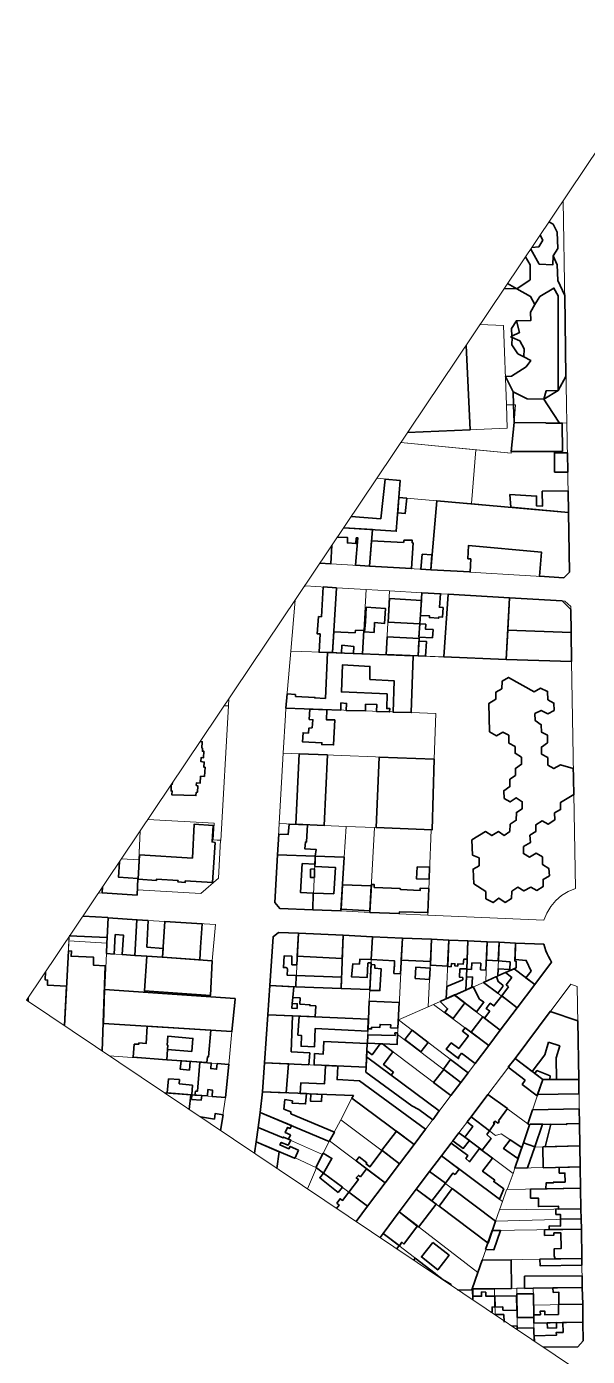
# Model space of a CAD drawing. Extents: x -6460 to -5341, y -3478 to -2628.
# Drawn here: x -6277 to -6045, y -3178 to -2628 of the extents above; entities that cross this region are included whole.
import ezdxf

# ---------------------------------------------------------------- set-up
doc = ezdxf.new("R2010")
doc.units = 0
doc.layers.add('Ar1-Site', color=6, linetype='CONTINUOUS', lineweight=18)
doc.layers.add('Ar2-Coupe-Gras', color=7, linetype='CONTINUOUS', lineweight=35)

msp = doc.modelspace()

# ---------------------------------------------------------------- linework, layer by layer
at = {"layer": 'Ar1-Site', "flags": 128}
for points in [[(-5611.74, -3477.55), (-6277.13, -3030.81), (-6006.77, -2628.14), (-5341.39, -3074.88)], [(-6091.23, -2803.21), (-6076.65, -2804.58), (-6075.47, -2791.84), (-6062.31, -2791.95), (-6062.27, -2792.12), (-6053.65, -2792.05), (-6052.94, -2829.07), (-6093.07, -2825.44)], [(-6109.92, -2852.78), (-6135.24, -2851.28), (-6133.97, -2836.18), (-6124.21, -2836.87), (-6123.09, -2822.89), (-6107.44, -2824.22)], [(-6052.5, -2853.73), (-6054.83, -2856.08), (-6109.92, -2852.78), (-6107.44, -2824.22), (-6093.07, -2825.44), (-6052.94, -2829.07)], [(-6148.95, -2860.27), (-6136.58, -2860.9), (-6138.19, -2887.5), (-6150.52, -2887.04)], [(-6136.58, -2860.9), (-6126.92, -2861.52), (-6128.32, -2887.81), (-6138.19, -2887.5)], [(-6126.92, -2861.52), (-6113.62, -2862.33), (-6115.16, -2888.37), (-6117.24, -2888.33), (-6128.32, -2887.81)], [(-6113.62, -2862.33), (-6102.72, -2862.89), (-6104.46, -2888.79), (-6115.16, -2888.37)], [(-6102.72, -2862.89), (-6077.3, -2864.46), (-6078, -2877.82), (-6078.7, -2889.84), (-6104.46, -2888.79)], [(-6077.3, -2864.46), (-6054.38, -2865.71), (-6051.96, -2867.93), (-6051.82, -2878.71), (-6078, -2877.82)], [(-6051.82, -2878.71), (-6051.62, -2890.73), (-6078.7, -2889.84), (-6078, -2877.82)], [(-6169.85, -2910.01), (-6167.84, -2886.4), (-6150.52, -2887.04), (-6138.19, -2887.5), (-6128.32, -2887.81), (-6117.24, -2888.33), (-6118.01, -2911.88)], [(-6051.62, -2890.73), (-6050.09, -2984.55), (-6053.07, -2985.86), (-6055.81, -2987.48), (-6058.18, -2989.65), (-6060.23, -2992.04), (-6061.93, -2994.8), (-6063.16, -2997.74), (-6111.19, -2995.58), (-6109.75, -2960.29), (-6109.37, -2960.39), (-6108.38, -2931.13), (-6108.55, -2931.17), (-6107.76, -2912.29), (-6118.01, -2911.88), (-6117.24, -2888.33), (-6078.7, -2889.84)], [(-6170.95, -2928.68), (-6170, -2912.92), (-6169.85, -2910.01), (-6118.01, -2911.88), (-6107.76, -2912.29), (-6108.55, -2931.17)], [(-6172.61, -2957.8), (-6170.95, -2928.68), (-6108.55, -2931.17), (-6108.38, -2931.13), (-6109.37, -2960.39), (-6109.75, -2960.29), (-6133.23, -2959.42), (-6144.94, -2958.93)], [(-6173.31, -2970.71), (-6172.61, -2957.8), (-6144.94, -2958.93), (-6145.78, -2971.6), (-6157.72, -2971.25)], [(-6135.15, -2994.53), (-6147.06, -2993.9), (-6145.78, -2971.6), (-6144.94, -2958.93), (-6133.23, -2959.42)], [(-6109.75, -2960.29), (-6111.19, -2995.58), (-6135.15, -2994.53), (-6133.23, -2959.42)], [(-6174.48, -2990.38), (-6173.31, -2970.71), (-6157.72, -2971.25), (-6158.77, -2993.41), (-6172.38, -2992.85)], [(-6147.06, -2993.9), (-6158.77, -2993.41), (-6157.72, -2971.25), (-6145.78, -2971.6)], [(-6232.36, -3012.29), (-6244.13, -3011.45), (-6243.87, -3007.26), (-6243.42, -2996.74), (-6231.48, -2997.54)], [(-6231.48, -2997.54), (-6219.91, -2998.23), (-6220.96, -3013.02), (-6232.36, -3012.29)], [(-6219.91, -2998.23), (-6198.96, -2999.51), (-6200.33, -3014.54), (-6220.96, -3013.02)], [(-6176.53, -3024.8), (-6175.12, -3004.55), (-6172.86, -3002.75), (-6164.69, -3003.12), (-6165.73, -3025.29)], [(-6164.69, -3003.12), (-6146.16, -3003.98), (-6146.96, -3026.01), (-6165.73, -3025.29)], [(-6146.16, -3003.98), (-6134.07, -3004.58), (-6135.08, -3026.46), (-6146.96, -3026.01)], [(-6134.07, -3004.58), (-6121.64, -3005.1), (-6123.28, -3038.9), (-6123.61, -3044.99), (-6123.79, -3049.08), (-6129.86, -3048.92), (-6136.12, -3048.62), (-6135.74, -3038.65), (-6135.08, -3026.46)], [(-6121.64, -3005.1), (-6109.66, -3005.63), (-6110.93, -3033.5), (-6123.28, -3038.9)], [(-6109.66, -3005.63), (-6102.49, -3005.93), (-6103.47, -3030.24), (-6108.78, -3032.54), (-6110.93, -3033.5)], [(-6102.49, -3005.93), (-6094.6, -3006.26), (-6095.36, -3026.66), (-6100.07, -3028.76), (-6103.47, -3030.24)], [(-6094.6, -3006.26), (-6086.6, -3006.67), (-6087.17, -3022.98), (-6088.07, -3023.43), (-6095.36, -3026.66)], [(-6086.6, -3006.67), (-6081.61, -3006.86), (-6082.21, -3020.75), (-6087.17, -3022.98)], [(-6081.61, -3006.86), (-6074.79, -3007.23), (-6075.12, -3014.67), (-6074.57, -3014.75), (-6074.58, -3017.45), (-6075.41, -3017.79), (-6082.21, -3020.75)], [(-6074.79, -3007.23), (-6063.15, -3007.82), (-6062.81, -3009.1), (-6062.3, -3010.35), (-6061.78, -3011.6), (-6061.2, -3012.75), (-6060.51, -3013.96), (-6059.92, -3015.1), (-6066.84, -3024.29), (-6075.41, -3017.79), (-6074.58, -3017.45), (-6074.57, -3014.75), (-6075.12, -3014.67)], [(-6244.77, -3026.52), (-6244.13, -3011.45), (-6232.36, -3012.29), (-6220.96, -3013.02), (-6200.33, -3014.54), (-6201.1, -3029.36)], [(-6066.84, -3024.29), (-6074.11, -3034), (-6088.07, -3023.43), (-6087.17, -3022.98), (-6082.21, -3020.75), (-6075.41, -3017.79)], [(-6177.3, -3036.92), (-6176.53, -3024.8), (-6165.73, -3025.29), (-6146.96, -3026.01), (-6135.08, -3026.46), (-6135.74, -3038.65)], [(-6074.11, -3034), (-6081.21, -3043.23), (-6100.07, -3028.76), (-6095.36, -3026.66), (-6088.07, -3023.43)], [(-6075.05, -3054.88), (-6052.02, -3024.17), (-6049.39, -3025.18), (-6048.69, -3063.56), (-6063.61, -3063.62)], [(-6190.82, -3030.4), (-6192.15, -3043.8), (-6245.37, -3040.4), (-6244.77, -3026.52), (-6201.1, -3029.36), (-6190.89, -3030.05)], [(-6081.21, -3043.23), (-6085.91, -3049.55), (-6108.78, -3032.54), (-6103.47, -3030.24), (-6100.07, -3028.76)], [(-6085.91, -3049.55), (-6094.39, -3060.85), (-6123.28, -3038.9), (-6110.93, -3033.5), (-6108.78, -3032.54)], [(-6178.72, -3056.73), (-6177.3, -3036.92), (-6135.74, -3038.65), (-6136.12, -3048.62), (-6136.45, -3054.27), (-6136.61, -3058.53), (-6153.47, -3057.88)], [(-6094.39, -3060.85), (-6097.49, -3064.79), (-6123.61, -3044.99), (-6123.28, -3038.9)], [(-6097.49, -3064.79), (-6101.63, -3070.28), (-6129.86, -3048.92), (-6123.79, -3049.08), (-6123.61, -3044.99)], [(-6101.63, -3070.28), (-6106.39, -3076.71), (-6136.45, -3054.27), (-6136.12, -3048.62), (-6129.86, -3048.92)], [(-6179.59, -3068.78), (-6178.72, -3056.73), (-6153.47, -3057.88), (-6153.88, -3065.43), (-6163.68, -3065.02), (-6163.9, -3069.38)], [(-6106.39, -3076.71), (-6116.83, -3090.46), (-6142.54, -3071.39), (-6141.94, -3070.29), (-6163.9, -3069.38), (-6163.68, -3065.02), (-6153.88, -3065.43), (-6153.47, -3057.88), (-6136.61, -3058.53), (-6136.45, -3054.27)], [(-6086.25, -3069.78), (-6075.05, -3054.88), (-6063.61, -3063.62), (-6069.73, -3081.92)], [(-6180.51, -3077.33), (-6179.98, -3073.17), (-6179.59, -3068.78), (-6163.9, -3069.38), (-6141.94, -3070.29), (-6142.54, -3071.39), (-6147.17, -3080.31), (-6151.77, -3088.96), (-6151.98, -3089.27)], [(-6048.69, -3063.56), (-6048.43, -3081.78), (-6053.63, -3081.9), (-6053.56, -3082.25), (-6068.8, -3082.09), (-6069.01, -3082.4), (-6069.73, -3081.92), (-6063.61, -3063.62)], [(-6116.83, -3090.46), (-6122.81, -3098.47), (-6147.17, -3080.31), (-6142.54, -3071.39)], [(-6093.24, -3079.07), (-6086.25, -3069.78), (-6069.73, -3081.92), (-6069.01, -3082.4), (-6071.6, -3089.84), (-6072.29, -3091.78), (-6080.8, -3086.07), (-6083.08, -3086.79)], [(-6181.3, -3083.42), (-6180.51, -3077.33), (-6151.98, -3089.27), (-6154.7, -3094.66), (-6170.88, -3087.4), (-6170.99, -3087.79)], [(-6098.25, -3085.63), (-6093.24, -3079.07), (-6083.08, -3086.79), (-6080.8, -3086.07), (-6072.29, -3091.78), (-6075.13, -3100.26), (-6075.86, -3102.47)], [(-6182.11, -3089.34), (-6181.3, -3083.42), (-6170.99, -3087.79), (-6170.88, -3087.4), (-6154.7, -3094.66), (-6157.52, -3099.99), (-6165.96, -3095.98), (-6166.17, -3096.29)], [(-6122.81, -3098.47), (-6128.83, -3106.31), (-6151.77, -3088.96), (-6147.17, -3080.31)], [(-6048.43, -3081.78), (-6048.22, -3091.1), (-6066.65, -3091.66), (-6071.6, -3089.84), (-6069.01, -3082.4), (-6068.8, -3082.09), (-6053.56, -3082.25), (-6053.63, -3081.9)], [(-6128.83, -3106.31), (-6136.1, -3116.02), (-6157.21, -3100.19), (-6157.52, -3099.99), (-6154.7, -3094.66), (-6151.98, -3089.27), (-6151.77, -3088.96)], [(-6105.45, -3095.24), (-6098.25, -3085.63), (-6075.86, -3102.47), (-6078.24, -3109.15), (-6078.59, -3109.21), (-6080.23, -3114.13)], [(-6048.22, -3091.1), (-6048.04, -3099.79), (-6075.13, -3100.26), (-6072.29, -3091.78), (-6071.6, -3089.84), (-6066.65, -3091.66)], [(-6110.39, -3101.7), (-6105.45, -3095.24), (-6080.23, -3114.13), (-6081.45, -3117.52), (-6083.06, -3122.15)], [(-6115.89, -3108.99), (-6110.39, -3101.7), (-6083.06, -3122.15), (-6084.46, -3126.03), (-6086.21, -3131.32)], [(-6048.04, -3099.79), (-6047.93, -3108.59), (-6078.24, -3109.15), (-6075.86, -3102.47), (-6075.13, -3100.26)], [(-6122.95, -3118.39), (-6115.89, -3108.99), (-6086.21, -3131.32), (-6088.69, -3138.38), (-6090.47, -3143.5)], [(-6047.93, -3108.59), (-6047.79, -3117.11), (-6081.45, -3117.52), (-6080.23, -3114.13), (-6078.59, -3109.21), (-6078.24, -3109.15)], [(-6047.79, -3117.11), (-6047.7, -3121.23), (-6083.06, -3122.15), (-6081.45, -3117.52)], [(-6047.7, -3121.23), (-6047.57, -3125.52), (-6084.46, -3126.03), (-6083.06, -3122.15)], [(-6047.57, -3125.52), (-6047.44, -3137.65), (-6088.69, -3138.38), (-6086.21, -3131.32), (-6084.46, -3126.03)], [(-6047.44, -3137.65), (-6047.24, -3149.67), (-6067.53, -3149.88), (-6074.36, -3149.96), (-6083.5, -3150.14), (-6092.75, -3150.24), (-6090.47, -3143.5), (-6088.69, -3138.38)], [(-6047.24, -3149.67), (-6047.05, -3156.56), (-6067.31, -3156.94), (-6067.53, -3149.88)], [(-6047.05, -3156.56), (-6047.04, -3163.94), (-6067.2, -3164.39), (-6067.31, -3156.94)]]:
    msp.add_lwpolyline(points, close=True, dxfattribs=at)
for points in [[(-6055.14, -2700.17), (-6053.76, -2784.6), (-6053.65, -2792.05), (-6062.27, -2792.12), (-6062.31, -2791.95), (-6075.47, -2791.84), (-6074.82, -2784.6), (-6078.6, -2784.62), (-6079.84, -2751.75), (-6089.47, -2751.3)], [(-6089.47, -2751.3), (-6079.84, -2751.75), (-6078.6, -2784.62), (-6078.32, -2794.29), (-6119.51, -2796.05)], [(-6119.51, -2796.05), (-6078.32, -2794.29), (-6078.6, -2784.62), (-6074.82, -2784.6), (-6075.47, -2791.84), (-6076.65, -2804.58), (-6122.24, -2800.12)], [(-6122.26, -2800.14), (-6091.23, -2803.21), (-6093.07, -2825.44), (-6107.44, -2824.22), (-6123.09, -2822.89), (-6122.58, -2815.86), (-6132.19, -2814.94)], [(-6132.19, -2814.94), (-6122.58, -2815.86), (-6123.09, -2822.89), (-6124.21, -2836.87), (-6133.97, -2836.18), (-6145.94, -2835.42)], [(-6145.94, -2835.42), (-6133.97, -2836.18), (-6135.24, -2851.28), (-6155.74, -2850.01)], [(-6162.36, -2859.86), (-6161.79, -2859.47), (-6148.95, -2860.27), (-6150.52, -2887.04), (-6167.84, -2886.4), (-6166.02, -2865.31)], [(-6195.36, -2909.02), (-6193.61, -2909.1), (-6196.81, -2964.71), (-6199.92, -2964.43), (-6199.55, -2957.61), (-6226.92, -2956.02)], [(-6193.45, -2906.17), (-6193.61, -2909.1), (-6195.36, -2909.02)], [(-6226.92, -2956.02), (-6199.55, -2957.61), (-6199.92, -2964.43), (-6196.91, -2964.64), (-6197.79, -2980.3), (-6204.98, -2986.75), (-6231.3, -2985.17), (-6230.19, -2960.89)], [(-6230.17, -2960.86), (-6230.67, -2972.81), (-6237.92, -2972.4)], [(-6237.92, -2972.4), (-6230.67, -2972.81), (-6231.3, -2985.17), (-6231.41, -2987.36), (-6247.3, -2986.38)], [(-6253.79, -2996.04), (-6243.42, -2996.74), (-6243.87, -3007.26), (-6259.63, -3006.31), (-6259.55, -3004.62)], [(-6259.56, -3004.64), (-6261.39, -3041.38)], [(-6261.39, -3041.38), (-6259.63, -3006.31), (-6243.87, -3007.26), (-6244.13, -3011.45), (-6244.77, -3026.52), (-6245.37, -3040.4), (-6245.86, -3051.81)], [(-6276.55, -3031.2), (-6276.47, -3029.83)], [(-6276.47, -3029.83), (-6276.55, -3031.2)], [(-6245.86, -3051.81), (-6245.37, -3040.4), (-6192.15, -3043.8), (-6193.44, -3057.37), (-6242.92, -3053.78)], [(-6242.92, -3053.78), (-6193.44, -3057.37), (-6194.8, -3071.05), (-6220.14, -3069.08)], [(-6220.14, -3069.08), (-6194.8, -3071.05), (-6196.86, -3084.7)], [(-6182.79, -3094.15), (-6182.11, -3089.34), (-6166.17, -3096.29), (-6165.96, -3095.98), (-6157.52, -3099.99), (-6157.21, -3100.19), (-6160.84, -3108.89)], [(-6160.84, -3108.89), (-6157.21, -3100.19), (-6136.1, -3116.02), (-6140.83, -3122.33)], [(-6104.31, -3146.84), (-6104.23, -3146.74), (-6129.56, -3127.33), (-6122.95, -3118.39), (-6090.47, -3143.5), (-6092.75, -3150.24), (-6092.96, -3150.56), (-6098.77, -3150.71)], [(-6130.84, -3129.03), (-6129.56, -3127.33), (-6104.23, -3146.74), (-6104.31, -3146.84)], [(-6098.77, -3150.71), (-6092.96, -3150.56), (-6092.75, -3150.24), (-6092.6, -3154.7)], [(-6092.6, -3154.7), (-6092.75, -3150.24), (-6083.5, -3150.14), (-6083.31, -3160.94)], [(-6083.31, -3160.94), (-6083.5, -3150.14), (-6074.36, -3149.96), (-6074.22, -3162.08), (-6074.16, -3165.58), (-6074.17, -3167.08)], [(-6074.17, -3167.08), (-6074.16, -3165.58), (-6074.22, -3162.08), (-6074.36, -3149.96), (-6067.53, -3149.88), (-6067.31, -3156.94), (-6067.2, -3164.39), (-6067.07, -3171.85)], [(-6067.07, -3171.85), (-6067.2, -3164.39), (-6047.04, -3163.94), (-6046.86, -3171.73), (-6049.08, -3174.15), (-6063.3, -3174.37)]]:
    msp.add_lwpolyline(points, dxfattribs=at)
at = {"layer": 'Ar2-Coupe-Gras', "flags": 128}
for points in [[(-6061.01, -2708.92), (-6059.27, -2709.91), (-6057.55, -2713.17), (-6057.4, -2719.89), (-6059.31, -2722.97), (-6059.39, -2726.67), (-6065.04, -2726.34), (-6068.55, -2720.15)], [(-6068.09, -2719.46), (-6065.19, -2719.17), (-6063.55, -2716.51), (-6064.7, -2714.41)], [(-6068.55, -2720.15), (-6065.04, -2726.34), (-6059.39, -2726.67), (-6059.31, -2722.97), (-6057.59, -2726.68), (-6057.3, -2733.19), (-6054.48, -2739.29), (-6054, -2772.86), (-6057.17, -2778.7), (-6057.15, -2739.46), (-6058.94, -2736.3), (-6064.74, -2739.78), (-6066.79, -2743.06), (-6068.61, -2739.73), (-6074.35, -2736.63), (-6068.8, -2732.84), (-6068.75, -2726.71), (-6070.69, -2723.34)], [(-6070.69, -2723.34), (-6068.75, -2726.71), (-6068.8, -2732.84), (-6074.35, -2736.63), (-6078.12, -2734.39)], [(-6078.12, -2734.39), (-6074.35, -2736.63), (-6079.53, -2736.5)], [(-6119.52, -2796.06), (-6093.66, -2794.96), (-6095.31, -2760.01)], [(-6145.95, -2835.42), (-6124.21, -2836.87), (-6122.58, -2815.86), (-6128.81, -2815.28), (-6130.63, -2831.66), (-6142.86, -2830.82)], [(-6145.93, -2835.4), (-6133.97, -2836.18), (-6135.24, -2851.28), (-6140.98, -2850.88), (-6140.05, -2839.63), (-6140.77, -2839.59), (-6140.85, -2841.95), (-6144.42, -2841.66), (-6144.31, -2839.47), (-6148.53, -2839.27)], [(-6150.79, -2842.64), (-6151.27, -2850.29), (-6155.76, -2850.04)], [(-6205.28, -2923.79), (-6204.46, -2923.92), (-6204.58, -2926.56), (-6204.4, -2926.52), (-6204.41, -2927.87), (-6203.78, -2927.84), (-6203.97, -2930.58), (-6204.97, -2930.5), (-6205.01, -2932.13), (-6203.63, -2932.31), (-6203.74, -2934.49), (-6203.29, -2934.49), (-6203.54, -2938.23), (-6205.17, -2938.19), (-6205.25, -2941), (-6206.81, -2940.85), (-6206.95, -2941.96), (-6206.29, -2942.1), (-6206.47, -2944.84), (-6206.99, -2944.94), (-6207.1, -2946.22), (-6216.97, -2945.91), (-6216.93, -2944.28), (-6217.38, -2944.28), (-6217.31, -2941.71)], [(-6217.15, -2941.48), (-6216.85, -2941.48), (-6216.81, -2940.97)], [(-6245.7, -2983.99), (-6245.81, -2986.41), (-6231.41, -2987.36), (-6231.04, -2980.53), (-6239.07, -2979.95), (-6238.73, -2973.62)], [(-6253.77, -2996.02), (-6243.53, -2996.67), (-6243.42, -2996.74), (-6243.8, -3004.91), (-6259.52, -3004.13)], [(-6261.39, -3041.38), (-6259.82, -3010.4), (-6258.53, -3010.51), (-6258.75, -3012.62), (-6249.4, -3013.03), (-6249.48, -3016.29), (-6244.56, -3016.58), (-6245.82, -3051.83)], [(-6269.24, -3019.05), (-6269.41, -3022.45), (-6268.41, -3022.53), (-6268.45, -3024.61), (-6260.63, -3025.05), (-6261.44, -3041.35)], [(-6276.55, -3031.2), (-6276.47, -3029.83)], [(-6276.43, -3029.77), (-6276.54, -3031.21)], [(-6245.86, -3053.01), (-6245.91, -3053.01)], [(-6220.07, -3069.12), (-6209.24, -3069.93), (-6209.84, -3075.99)], [(-6205.21, -3079.1), (-6199.43, -3079.97), (-6199.08, -3077.65), (-6195.83, -3078.18), (-6196.84, -3084.72)], [(-6182.79, -3094.15), (-6182.11, -3089.34), (-6172.57, -3093.49), (-6173.53, -3100.37)], [(-6140.83, -3122.33), (-6136.1, -3116.02), (-6143.81, -3110.25), (-6146.38, -3113.63), (-6147.42, -3112.94), (-6148.77, -3114.73), (-6147.81, -3115.53), (-6148.88, -3116.92)], [(-6130.84, -3129.03), (-6129.56, -3127.33), (-6122.99, -3132.34), (-6123.97, -3133.64)], [(-6108.27, -3144.19), (-6108.03, -3143.89), (-6116.4, -3137.53), (-6116.95, -3138.35)], [(-6104.31, -3146.84), (-6104.23, -3146.74), (-6101.47, -3148.45), (-6101.62, -3148.65)], [(-6098.77, -3150.71), (-6092.96, -3150.56), (-6092.75, -3150.24), (-6092.47, -3150.28), (-6092.51, -3154.77)], [(-6092.5, -3154.77), (-6092.51, -3153.26), (-6088.91, -3153.27), (-6088.91, -3151.47), (-6087.18, -3151.58), (-6087.11, -3153.28), (-6083.44, -3153.18), (-6083.28, -3157.65), (-6084.53, -3157.72), (-6084.57, -3159.8), (-6084.99, -3159.81)], [(-6083.29, -3160.96), (-6083.29, -3160.8), (-6079.69, -3160.82), (-6079.6, -3164.04)], [(-6076.44, -3165.56), (-6074.16, -3165.58), (-6074.17, -3167.08)], [(-6067.09, -3171.83), (-6067.24, -3166.47), (-6067.17, -3166.36), (-6074.17, -3166.48), (-6074.17, -3167.08)], [(-6063.3, -3174.37), (-6049.08, -3174.15), (-6046.86, -3171.73), (-6047.04, -3163.94), (-6055.28, -3164.12), (-6055.19, -3168.24), (-6058.07, -3168.26), (-6057.93, -3169.41), (-6067.08, -3169.59), (-6067.05, -3171.86)]]:
    msp.add_lwpolyline(points, dxfattribs=at)
for points in [[(-6076.45, -2772.68), (-6070.44, -2768.89), (-6068.53, -2766.26), (-6071.36, -2764.66), (-6071.28, -2761.41), (-6073.11, -2758.07), (-6076.26, -2756.71), (-6076.84, -2756.47), (-6076.36, -2756.19), (-6073.24, -2754.68), (-6074.47, -2749.79), (-6068.54, -2749.71), (-6068.67, -2746.31), (-6066.79, -2743.06), (-6064.74, -2739.78), (-6058.94, -2736.3), (-6057.15, -2739.46), (-6057.17, -2778.7), (-6062.2, -2778.79), (-6063.14, -2782.21), (-6070, -2782.12), (-6075.88, -2779.23), (-6079.01, -2772.91)], [(-6076.36, -2756.19), (-6076.45, -2752.97), (-6074.47, -2749.79), (-6073.24, -2754.68)], [(-6073.85, -2763.44), (-6076.3, -2759.69), (-6076.26, -2756.71), (-6073.11, -2758.07), (-6071.28, -2761.41), (-6071.36, -2764.66)], [(-6070, -2782.12), (-6063.14, -2782.21), (-6061.59, -2784.61), (-6056.7, -2792.1), (-6062.27, -2792.12), (-6062.31, -2791.95), (-6075.47, -2791.84), (-6075.72, -2784.6), (-6075.88, -2779.23)], [(-6057.17, -2778.7), (-6063.14, -2782.21), (-6062.2, -2778.79)], [(-6055.46, -2803.92), (-6076.62, -2803.85), (-6075.47, -2791.84), (-6062.31, -2791.95), (-6062.27, -2792.12), (-6056.7, -2792.1), (-6055.52, -2792.14)], [(-6058.74, -2812.39), (-6053.23, -2812.48), (-6053.38, -2804.41), (-6058.78, -2804.39)], [(-6077.16, -2821.68), (-6076.76, -2826.92), (-6052.94, -2829.07), (-6053.08, -2820.1), (-6063.75, -2820.31), (-6063.7, -2826.51), (-6066.16, -2826.36), (-6066.15, -2822.31)], [(-6123.56, -2829.19), (-6120.44, -2829.47), (-6119.87, -2823.24), (-6123.09, -2822.89)], [(-6093.35, -2848.27), (-6093.54, -2853.7), (-6109.92, -2852.78), (-6107.44, -2824.22), (-6052.94, -2829.07), (-6052.5, -2853.73), (-6054.83, -2856.08), (-6064.94, -2855.46), (-6064.11, -2845.49), (-6094.34, -2842.79), (-6094.53, -2848.23)], [(-6121.14, -2841.49), (-6134.4, -2840.86), (-6135.24, -2851.28), (-6117.85, -2852.27), (-6117.23, -2841.71), (-6117.61, -2841.61), (-6117.54, -2840.6), (-6120.97, -2840.56)], [(-6109.42, -2846.65), (-6113.43, -2846.36), (-6114.01, -2852.6), (-6109.92, -2852.78)], [(-6156.33, -2872.17), (-6155.15, -2872.2), (-6154.42, -2859.91), (-6148.95, -2860.27), (-6150.52, -2887.04), (-6156.13, -2886.89), (-6155.73, -2879.34), (-6156.9, -2879.3)], [(-6127.04, -2864.61), (-6113.81, -2865.52), (-6114.43, -2875.18), (-6127.52, -2874.51)], [(-6106.63, -2872.29), (-6106.7, -2872.85), (-6110.44, -2872.59), (-6110.4, -2871.86), (-6114.21, -2871.71), (-6113.62, -2862.33), (-6105.9, -2862.7), (-6106.34, -2868.28), (-6104.78, -2868.42), (-6105, -2872.33)], [(-6102.72, -2862.89), (-6077.3, -2864.46), (-6078.7, -2889.84), (-6104.46, -2888.79)], [(-6055.55, -2865.67), (-6051.96, -2869.29), (-6051.82, -2878.71), (-6078, -2877.82), (-6077.3, -2864.46)], [(-6136.97, -2874.48), (-6136.57, -2868.28), (-6128.64, -2868.79), (-6129.04, -2874.99), (-6133.16, -2874.63), (-6133.35, -2878.72), (-6137.26, -2878.5)], [(-6108.93, -2877.52), (-6109.25, -2880.91), (-6114.79, -2880.65), (-6114.43, -2875.18), (-6111.97, -2875.32), (-6112.12, -2877.33)], [(-6141.11, -2877.72), (-6137.64, -2877.94), (-6138.19, -2887.5), (-6141.9, -2887.42), (-6141.75, -2884.51), (-6146.7, -2884.04), (-6146.89, -2887.23), (-6150.52, -2887.04), (-6150.04, -2878.49), (-6141.25, -2878.83)], [(-6127.95, -2880.54), (-6114.69, -2881.17), (-6115.16, -2888.37), (-6128.32, -2887.81)], [(-6078, -2877.82), (-6051.82, -2878.71), (-6051.62, -2890.73), (-6078.7, -2889.84)], [(-6153.46, -2905.98), (-6152.6, -2887), (-6117.24, -2888.33), (-6118.01, -2911.88), (-6125.53, -2911.65), (-6125.1, -2898.69), (-6135.11, -2898.14), (-6135.09, -2892.74), (-6146.38, -2892.08), (-6146.87, -2903.33), (-6128, -2904.12), (-6128.15, -2910.18), (-6126.91, -2910.12), (-6126.98, -2911.57), (-6132.31, -2911.45), (-6132.17, -2908.54), (-6136.88, -2908.39), (-6136.96, -2911.19), (-6144.92, -2910.96), (-6144.77, -2908.05), (-6147.06, -2907.87), (-6147.1, -2910.85), (-6169.85, -2910.01), (-6169.38, -2904.16), (-6165.92, -2904.38), (-6165.86, -2905.18), (-6157.86, -2905.58), (-6158, -2905.79)], [(-6112.08, -2888.48), (-6115.16, -2888.37), (-6114.83, -2882.28), (-6111.65, -2882.46)], [(-6092.58, -2970.77), (-6092.9, -2964.53), (-6087.28, -2961.09), (-6084.62, -2962.73), (-6081.88, -2961.11), (-6079.6, -2962.64), (-6077.13, -2960.98), (-6077.09, -2958.01), (-6074.52, -2956.42), (-6074.44, -2953.17), (-6072.11, -2951.72), (-6072.07, -2948.74), (-6074.56, -2947.07), (-6077.09, -2948.83), (-6079.55, -2947.33), (-6079.71, -2944.21), (-6077.17, -2942.45), (-6077.23, -2939.41), (-6074.84, -2937.86), (-6074.86, -2934.98), (-6072.33, -2933.22), (-6072.36, -2930.35), (-6075.02, -2928.71), (-6074.94, -2925.91), (-6077.57, -2924.44), (-6077.66, -2921.22), (-6080.15, -2920), (-6082.75, -2921.41), (-6085.59, -2919.81), (-6085.82, -2908.07), (-6083.01, -2906.35), (-6082.97, -2903.37), (-6080.54, -2901.99), (-6080.36, -2898.8), (-6077.68, -2897.29), (-6067.07, -2903.21), (-6064.57, -2901.73), (-6061.6, -2903.13), (-6061.47, -2906.52), (-6058.95, -2907.91), (-6058.89, -2910.96), (-6061.49, -2912.37), (-6064.29, -2910.94), (-6066.82, -2912.25), (-6066.7, -2915.2), (-6064.21, -2916.87), (-6064.04, -2919.99), (-6061.55, -2921.21), (-6061.56, -2924.36), (-6064.1, -2926.12), (-6064.07, -2928.99), (-6061.45, -2930.45), (-6061.46, -2933.6), (-6058.93, -2935), (-6056.26, -2933.48), (-6050.93, -2934.96), (-6050.87, -2938), (-6050.88, -2939.35), (-6050.69, -2945.8), (-6056.17, -2949.03), (-6056.22, -2952.01), (-6058.65, -2953.39), (-6058.62, -2956.27), (-6061.33, -2958.06), (-6063.85, -2956.66), (-6066.42, -2958.25), (-6066.5, -2961.05), (-6068.89, -2962.6), (-6068.66, -2965.62), (-6071.58, -2967.27), (-6071.55, -2970.15), (-6069.1, -2971.64), (-6066.35, -2970.02), (-6063.62, -2971.56), (-6063.63, -2974.71), (-6061.08, -2976.28), (-6060.74, -2979.36), (-6063.41, -2980.87), (-6063.46, -2983.85), (-6066.02, -2985.44), (-6068.44, -2984.11), (-6071.39, -2985.59), (-6073.85, -2984.1), (-6076.31, -2985.75), (-6076.53, -2988.76), (-6079.1, -2990.35), (-6081.69, -2988.61), (-6084.12, -2990.44), (-6087.13, -2988.87), (-6087.08, -2985.89), (-6092.13, -2982.65), (-6092.42, -2976.59), (-6089.82, -2975.18), (-6089.91, -2971.96)], [(-6158.97, -2918.22), (-6158.65, -2914.83), (-6160.21, -2914.68), (-6159.95, -2910.49), (-6152.89, -2910.72), (-6153.07, -2914.81), (-6149.64, -2914.86), (-6150.13, -2925.21), (-6155.01, -2925.09), (-6154.97, -2924.36), (-6162.97, -2923.96), (-6162.72, -2920.22), (-6160.54, -2920.33), (-6160.39, -2918.32)], [(-6152.63, -2929.39), (-6154.01, -2958.55), (-6165.72, -2958.06), (-6164.34, -2928.9)], [(-6132.51, -2959.45), (-6131.23, -2930.23), (-6108.55, -2931.17), (-6109.37, -2960.39)], [(-6199.16, -2965.54), (-6200.37, -2965.33), (-6199.9, -2958.57), (-6207.83, -2958.06), (-6208.5, -2972.05), (-6230.45, -2970.7), (-6231.01, -2980.71), (-6223.42, -2981.29), (-6223.35, -2980.73), (-6214.42, -2981.32), (-6214.49, -2981.87), (-6211.48, -2982.09), (-6211.51, -2981.46), (-6200.22, -2982.12)], [(-6161.76, -2965.38), (-6161.31, -2965.38), (-6160.9, -2958.29), (-6168.52, -2957.98), (-6168.85, -2962.28), (-6172.83, -2962.16), (-6173.31, -2970.71), (-6157.72, -2971.25), (-6157.37, -2968.48), (-6162.01, -2968.22)], [(-6163.07, -2974.28), (-6157.8, -2974.5), (-6157.72, -2971.25), (-6173.31, -2970.71), (-6174.48, -2990.38), (-6172.38, -2992.85), (-6158.77, -2993.41), (-6158.5, -2986.52), (-6163.77, -2986.3)], [(-6149.98, -2986.83), (-6158.5, -2986.52), (-6158.77, -2993.41), (-6147.06, -2993.9), (-6145.78, -2971.6), (-6157.72, -2971.25), (-6157.88, -2975.51), (-6149.32, -2975.99)], [(-6159.65, -2976.58), (-6157.95, -2976.51), (-6158.06, -2980.05), (-6159.69, -2980.01)], [(-6115.55, -2975.65), (-6110.39, -2975.8), (-6110.58, -2980.79), (-6115.85, -2980.56)], [(-6146.4, -2983.06), (-6134.52, -2983.52), (-6135.11, -2993.8), (-6147.02, -2993.17)], [(-6122.51, -2984.66), (-6122.44, -2985.01), (-6114.27, -2985.38), (-6114.27, -2984.48), (-6110.73, -2984.6), (-6111.11, -2994.57), (-6122.78, -2994.26), (-6122.99, -2995.02), (-6135.15, -2994.53), (-6134.45, -2982.96), (-6133.38, -2982.93), (-6133.31, -2984.18)], [(-6243.42, -2996.74), (-6231.48, -2997.54), (-6232.36, -3012.29), (-6237.55, -3011.96), (-6237.07, -3003.86), (-6240.43, -3003.71), (-6240.84, -3011.71), (-6244.13, -3011.45), (-6243.87, -3007.26), (-6243.8, -3004.91)], [(-6226.84, -2997.8), (-6227.36, -3008.88), (-6220.68, -3009.45), (-6220.96, -3013.02), (-6231.91, -3012.29), (-6232.36, -3012.29), (-6231.48, -2997.54)], [(-6205.12, -3008.92), (-6205.45, -3014.11), (-6220.96, -3013.02), (-6219.91, -2998.23), (-6204.5, -2999.25)], [(-6167.43, -3016.17), (-6165.35, -3016.21), (-6164.69, -3003.12), (-6172.86, -3002.75), (-6175.12, -3004.55), (-6176.53, -3024.8), (-6165.73, -3025.29), (-6165.57, -3020.58), (-6169.38, -3020.43), (-6169.24, -3017.97), (-6169.37, -3017.73), (-6169.51, -3017.48), (-6169.82, -3017.27), (-6170.1, -3017.24), (-6170.45, -3017.31), (-6170.9, -3017.3), (-6170.5, -3012.46), (-6167.42, -3012.57)], [(-6165.17, -3012.58), (-6146.54, -3013.51), (-6146.16, -3003.98), (-6164.69, -3003.12)], [(-6134.56, -3015.38), (-6135.56, -3015.31), (-6135.74, -3015.34), (-6135.81, -3015.45), (-6135.88, -3015.55), (-6135.95, -3015.65), (-6136.24, -3021.47), (-6142.68, -3021.21), (-6142.22, -3015.81), (-6139.41, -3015.88), (-6139.27, -3013.88), (-6134.56, -3014.03), (-6134.07, -3004.58), (-6146.16, -3003.98), (-6146.96, -3026.01), (-6135.08, -3026.46)], [(-6125.15, -3019.74), (-6122.42, -3019.92), (-6121.64, -3005.1), (-6134.07, -3004.58), (-6134.56, -3014.03), (-6124.93, -3014.48), (-6124.94, -3016.73), (-6125.04, -3017.11)], [(-6122.09, -3014.28), (-6110, -3014.87), (-6109.66, -3005.63), (-6121.64, -3005.1)], [(-6110.08, -3016.33), (-6102.87, -3016.8), (-6102.49, -3005.93), (-6109.66, -3005.63)], [(-6102.94, -3016.9), (-6101.49, -3016.98), (-6101.38, -3015.7), (-6099.93, -3015.77), (-6099.93, -3016.67), (-6098.75, -3016.71), (-6098.75, -3015.81), (-6096.57, -3015.92), (-6096.25, -3013.88), (-6094.9, -3013.88), (-6094.6, -3006.26), (-6102.49, -3005.93)], [(-6089.37, -3018.19), (-6087.09, -3018.38), (-6086.6, -3006.67), (-6094.6, -3006.26), (-6094.98, -3018.04), (-6093.08, -3018.11), (-6092.89, -3015.38), (-6089.26, -3015.56)], [(-6086.9, -3014.29), (-6081.91, -3014.48), (-6081.61, -3006.86), (-6086.6, -3006.67)], [(-6077.07, -3014.88), (-6081.98, -3014.58), (-6081.61, -3006.86), (-6074.79, -3007.23), (-6075.12, -3014.67), (-6074.57, -3014.75), (-6074.58, -3017.45), (-6082.21, -3020.75), (-6082.06, -3017.84), (-6077.25, -3018.06)], [(-6068.38, -3018.75), (-6070.54, -3021.51), (-6066.84, -3024.29), (-6059.92, -3015.1), (-6060.51, -3013.96), (-6061.2, -3012.75), (-6061.78, -3011.6), (-6062.3, -3010.35), (-6062.74, -3009), (-6063.19, -3007.65), (-6074.79, -3007.23), (-6074.98, -3014.02), (-6070.41, -3014.38)], [(-6220.96, -3013.02), (-6200.33, -3014.54), (-6201.03, -3028.81), (-6228.39, -3026.99), (-6227.34, -3012.65)], [(-6133.04, -3016.25), (-6134.6, -3016.11), (-6135.12, -3026.74), (-6130.96, -3026.82), (-6130.48, -3017.82), (-6133.04, -3017.6)], [(-6116.36, -3021.88), (-6110.44, -3022.25), (-6110.11, -3017.5), (-6116.04, -3017.14)], [(-6097.82, -3017.79), (-6095.02, -3017.86), (-6095.36, -3026.66), (-6103.47, -3030.24), (-6103.21, -3025.15), (-6096.66, -3022.33), (-6096.65, -3021.43), (-6098.04, -3021.25)], [(-6077.72, -3025.26), (-6080.57, -3029.06), (-6074.11, -3034), (-6066.84, -3024.29), (-6075.41, -3017.79), (-6079.05, -3019.41), (-6076.39, -3021.49), (-6078.69, -3024.46)], [(-6160.16, -3037.6), (-6177.3, -3036.92), (-6176.53, -3024.8), (-6166.63, -3025.28), (-6167.02, -3029.68), (-6167.24, -3032.24), (-6167.42, -3034.08), (-6165.24, -3034.19), (-6165.16, -3032.29), (-6167.24, -3032.24), (-6167.02, -3029.68), (-6164.01, -3029.9), (-6164.05, -3032.43), (-6159.86, -3032.68), (-6159.97, -3033.06), (-6157.51, -3033.21), (-6157.7, -3037.75)], [(-6146.81, -3021.3), (-6165.57, -3020.58), (-6165.73, -3025.29), (-6146.96, -3026.01)], [(-6095.16, -3021.22), (-6092.64, -3021.27), (-6092.89, -3025.46), (-6095.36, -3026.66)], [(-6080.08, -3025.19), (-6082.16, -3027.85), (-6088.07, -3023.43), (-6082.7, -3021.02), (-6082.01, -3023.14), (-6080.11, -3024.56)], [(-6190.89, -3030.05), (-6190.82, -3030.4), (-6192.15, -3043.8), (-6245.37, -3040.4), (-6244.87, -3026.45)], [(-6106.04, -3031.37), (-6102.93, -3034.36), (-6104.08, -3035.84), (-6100.69, -3038.42), (-6095.75, -3031.96), (-6100.11, -3028.58)], [(-6089.76, -3030.42), (-6092.3, -3025.25), (-6100.07, -3028.76), (-6090.99, -3035.61), (-6087.89, -3031.67)], [(-6085.44, -3035.42), (-6087.67, -3038.29), (-6081.21, -3043.23), (-6074.11, -3034), (-6080.57, -3029.06), (-6083.81, -3033.21), (-6085.29, -3032.06), (-6087.03, -3034.2)], [(-6126.58, -3042.25), (-6123.5, -3042.36), (-6122.98, -3031.73), (-6135.41, -3031.21), (-6135.86, -3042.63), (-6134.41, -3042.71), (-6134.37, -3041.98), (-6131.01, -3042.13), (-6130.9, -3040.85), (-6126.47, -3040.97)], [(-6061.24, -3048.21), (-6056.54, -3049.72), (-6058.08, -3054.7), (-6057.93, -3063.67), (-6048.69, -3063.56), (-6049.13, -3039.35), (-6060.51, -3035.47), (-6075.05, -3054.88), (-6067.97, -3060.24), (-6062.75, -3053.37)], [(-6160, -3052.6), (-6160.29, -3057.52), (-6178.72, -3056.73), (-6177.3, -3036.92), (-6167.15, -3037.27), (-6167.65, -3052.12)], [(-6164.86, -3045.27), (-6164.42, -3037.45), (-6135.74, -3038.65), (-6135.93, -3043.64), (-6157.75, -3042.53), (-6158.05, -3050.15), (-6163.59, -3049.88), (-6163.4, -3045.35)], [(-6093.2, -3044.05), (-6088.43, -3037.63), (-6081.21, -3043.23), (-6085.91, -3049.55)], [(-6232.62, -3048.97), (-6232.98, -3054.44), (-6219.09, -3055.49), (-6218.77, -3051.19), (-6218.66, -3049.46), (-6218.94, -3049.43), (-6218.68, -3045.69), (-6208.33, -3046.62), (-6208.8, -3052.02), (-6218.77, -3051.19), (-6219.09, -3055.49), (-6202.58, -3056.65), (-6202.33, -3054.26), (-6201.88, -3054.26), (-6200.91, -3043.18), (-6227.22, -3041.61), (-6227.63, -3048.71), (-6230.64, -3048.49), (-6230.71, -3049.04)], [(-6124.82, -3044.33), (-6123.64, -3044.37), (-6123.79, -3049.08), (-6136.12, -3048.62), (-6136.01, -3045.09), (-6124.68, -3045.47)], [(-6114, -3052.19), (-6110.98, -3048.36), (-6117.65, -3043.28), (-6120.67, -3047.12)], [(-6097.17, -3052.66), (-6091.54, -3057.05), (-6085.91, -3049.55), (-6095.61, -3042.28), (-6096.8, -3043.59), (-6094.34, -3045.54), (-6098.34, -3050.83), (-6101.42, -3048.46), (-6103.51, -3051.12), (-6098.43, -3054.98), (-6098.22, -3054.67), (-6098.46, -3054.36)], [(-6157.96, -3052.92), (-6158.21, -3057.56), (-6136.61, -3058.53), (-6136.19, -3048.73), (-6154.17, -3047.94), (-6154.49, -3053.14)], [(-6125.39, -3060.64), (-6126.23, -3061.89), (-6136.45, -3054.27), (-6136.31, -3051.81), (-6134.2, -3053.38), (-6130.86, -3048.85), (-6129.86, -3048.92), (-6125.54, -3052.12), (-6129.43, -3057.48)], [(-6209.79, -3059.78), (-6209.43, -3056.11), (-6213.17, -3055.85), (-6213.57, -3059.35)], [(-6207.29, -3068.38), (-6207.51, -3070.04), (-6202.31, -3070.37), (-6202.1, -3067.8), (-6200.16, -3068.05), (-6200.37, -3070.61), (-6194.8, -3071.05), (-6193.44, -3057.37), (-6198.28, -3056.98), (-6198.53, -3059.36), (-6200.92, -3059.11), (-6200.74, -3056.83), (-6205.42, -3056.4), (-6206.46, -3068.48)], [(-6169.72, -3069.09), (-6168.74, -3057.11), (-6178.72, -3056.73), (-6179.59, -3068.78)], [(-6139.46, -3064.13), (-6112.03, -3084.2), (-6116.83, -3090.46), (-6142.54, -3071.39), (-6141.94, -3070.29), (-6163.9, -3069.38), (-6163.68, -3065.02), (-6153.88, -3065.43), (-6153.47, -3057.88), (-6148.31, -3058.04), (-6148.64, -3063.68)], [(-6136.75, -3060.54), (-6136.61, -3058.53), (-6136.45, -3054.27), (-6106.5, -3076.64), (-6109.11, -3080.3), (-6114.81, -3076.02), (-6117.71, -3074.52)], [(-6104.68, -3059.36), (-6101.79, -3055.28), (-6094.39, -3060.85), (-6097.49, -3064.79)], [(-6070.85, -3063.87), (-6077.83, -3058.58), (-6075.05, -3054.88), (-6063.61, -3063.62), (-6065.89, -3070.36), (-6072.04, -3065.63)], [(-6208.5, -3065.91), (-6208.79, -3069.93), (-6218.93, -3069.13), (-6218.36, -3063.35), (-6213.89, -3063.64), (-6214, -3065.37)], [(-6108.71, -3064.92), (-6104.57, -3059.43), (-6097.49, -3064.79), (-6101.63, -3070.28)], [(-6060.49, -3062.1), (-6060.63, -3063.66), (-6063.61, -3063.62), (-6066.79, -3061.18), (-6065.96, -3059.94)], [(-6167.74, -3077.79), (-6149.79, -3085.33), (-6151.98, -3089.27), (-6180.51, -3077.33), (-6179.59, -3068.78), (-6161.37, -3069.43), (-6161.7, -3073.72), (-6167.24, -3073.46), (-6167.16, -3072.45), (-6170.24, -3071.89), (-6170.64, -3075.84), (-6167.8, -3076.99)], [(-6063.61, -3063.62), (-6048.69, -3063.56), (-6048.6, -3069.48), (-6065.71, -3069.88)], [(-6208.86, -3071.83), (-6208.79, -3069.93), (-6204.67, -3070.29), (-6204.85, -3072.12)], [(-6155.15, -3072.7), (-6155, -3069.79), (-6159.54, -3069.61), (-6159.68, -3072.51)], [(-6081.85, -3080.7), (-6078.16, -3075.66), (-6086.25, -3069.78), (-6093.24, -3079.07), (-6085.54, -3084.84), (-6083.52, -3081.84), (-6083.9, -3081.73), (-6083.34, -3080.9), (-6082.03, -3081.63), (-6081.61, -3081.01)], [(-6168.01, -3086.48), (-6168.81, -3088.35), (-6170.88, -3087.4), (-6170.99, -3087.79), (-6181.3, -3083.42), (-6180.51, -3077.33), (-6167.58, -3082.71), (-6168.07, -3083.88), (-6169.14, -3083.46), (-6170.08, -3085.54)], [(-6086.75, -3086.43), (-6085.54, -3084.84), (-6093.24, -3079.07), (-6094.81, -3081.18), (-6092.56, -3082.99), (-6095.83, -3087.41), (-6088.65, -3092.83), (-6084.92, -3087.96)], [(-6053.56, -3082.25), (-6068.8, -3082.09), (-6069.01, -3082.4), (-6069.73, -3081.92), (-6067.81, -3076.14), (-6048.55, -3075.68), (-6048.43, -3081.78), (-6053.63, -3081.9)], [(-6164.6, -3092.83), (-6165.96, -3095.98), (-6166.27, -3096.22), (-6182.11, -3089.34), (-6181.3, -3083.42), (-6170.99, -3087.79), (-6170.88, -3087.4), (-6167.84, -3088.7), (-6168.96, -3090.81), (-6171.79, -3089.65), (-6172.31, -3090.66), (-6168.58, -3092.26), (-6168.06, -3091.26)], [(-6130.21, -3092.91), (-6124.12, -3084.96), (-6116.83, -3090.46), (-6122.81, -3098.47)], [(-6066.86, -3091.52), (-6063.67, -3082.08), (-6068.8, -3082.09), (-6069.01, -3082.4), (-6071.6, -3089.84)], [(-6062.63, -3091.5), (-6060.24, -3082.12), (-6053.84, -3082.21), (-6053.63, -3081.9), (-6048.43, -3081.78), (-6048.22, -3091.1)], [(-6083.42, -3105.22), (-6083.84, -3105.84), (-6079.73, -3108.9), (-6081.51, -3113.12), (-6105.45, -3095.24), (-6101.45, -3089.95), (-6094.51, -3095.07), (-6095.34, -3096.31), (-6093.82, -3097.63), (-6089.68, -3092.14), (-6084.4, -3096.14), (-6088.47, -3101.53)], [(-6100.75, -3088.92), (-6096.44, -3092.12), (-6093.93, -3088.83), (-6098.25, -3085.63)], [(-6073.83, -3096.31), (-6079.78, -3092.17), (-6077.06, -3088.58), (-6072.29, -3091.78)], [(-6069.83, -3100.2), (-6066.86, -3091.52), (-6071.6, -3089.84), (-6075.13, -3100.26)], [(-6154.45, -3094.07), (-6150.79, -3096.23), (-6154.27, -3102.32), (-6157.21, -3100.19), (-6157.52, -3099.99)], [(-6139.57, -3095.65), (-6140.78, -3097.24), (-6128.83, -3106.31), (-6122.81, -3098.47), (-6130, -3093.05), (-6135.08, -3099.71), (-6136.67, -3098.5), (-6136.39, -3098.08)], [(-6099.8, -3102.95), (-6098.16, -3100.73), (-6105.45, -3095.24), (-6110.39, -3101.7), (-6103.86, -3106.53), (-6100.73, -3102.32)], [(-6063.46, -3100.12), (-6063.53, -3091.5), (-6048.22, -3091.1), (-6048.04, -3099.79)], [(-6139.04, -3103.82), (-6136.54, -3100.54), (-6128.83, -3106.31), (-6136.1, -3116.02), (-6143.81, -3110.25), (-6139.81, -3104.96), (-6140.74, -3104.34), (-6139.87, -3103.26)], [(-6109.46, -3113.75), (-6103.86, -3106.53), (-6110.39, -3101.7), (-6115.89, -3108.99)], [(-6056.81, -3102.32), (-6056.74, -3099.97), (-6048.04, -3099.79), (-6047.93, -3108.59), (-6062.27, -3108.89), (-6062.23, -3106.36), (-6059.25, -3106.4), (-6059.22, -3106.13), (-6054.37, -3106.07), (-6054.39, -3102.3)], [(-6148.2, -3110.3), (-6146.47, -3108.16), (-6154.27, -3102.32), (-6155.87, -3104.25)], [(-6114.97, -3124.65), (-6107.66, -3115.11), (-6115.89, -3108.99), (-6122.95, -3118.39)], [(-6106.49, -3116.05), (-6100.99, -3108.76), (-6083.06, -3122.15), (-6086.21, -3131.32)], [(-6068.62, -3112.75), (-6068.64, -3108.97), (-6047.93, -3108.59), (-6047.79, -3117.11), (-6057.03, -3117.22), (-6057.1, -3115.97), (-6065.34, -3116.15), (-6065.4, -3112.65)], [(-6121.05, -3131.69), (-6121.92, -3130.96), (-6122.89, -3132.41), (-6129.56, -3127.33), (-6122.95, -3118.39), (-6115.42, -3124.19)], [(-6058.22, -3119.43), (-6058.21, -3117.18), (-6047.79, -3117.11), (-6047.7, -3121.23), (-6056.22, -3121.37), (-6056.25, -3119.4)], [(-6060.97, -3124.2), (-6060.94, -3125.72), (-6047.57, -3125.52), (-6047.7, -3121.23), (-6056.22, -3121.37), (-6056.19, -3124.25)], [(-6087.22, -3133.95), (-6083.86, -3134.1), (-6081.03, -3126.07), (-6084.46, -3126.03)], [(-6062.82, -3128.07), (-6062.81, -3125.82), (-6047.57, -3125.52), (-6047.44, -3137.65), (-6058.38, -3137.82), (-6058.9, -3136.57), (-6058.85, -3133.59), (-6055.91, -3133.46), (-6056.1, -3127.02), (-6058.97, -3127.05), (-6059.04, -3128.05)], [(-6109.03, -3131.04), (-6113.8, -3137.01), (-6106.99, -3142.34), (-6102.33, -3136.29)], [(-6088.69, -3138.38), (-6076.67, -3138.18), (-6076.5, -3150.02), (-6083.5, -3150.14), (-6092.75, -3150.24), (-6090.47, -3143.5)], [(-6047.34, -3140.42), (-6064.66, -3140.67), (-6064.76, -3137.9), (-6047.44, -3137.65)], [(-6071.19, -3145.02), (-6047.29, -3144.82), (-6047.24, -3149.67), (-6067.53, -3149.88), (-6071.1, -3150.04)], [(-6059.26, -3151.67), (-6059.36, -3149.8), (-6047.24, -3149.67), (-6047.05, -3156.56), (-6056.92, -3156.7), (-6056.94, -3151.57)], [(-6080.03, -3159.08), (-6074.25, -3159.21), (-6074.37, -3153.11), (-6083.44, -3153.18), (-6083.35, -3157.76), (-6080.13, -3157.66)], [(-6074.22, -3162.08), (-6067.29, -3162.07), (-6067.44, -3152.2), (-6074.26, -3152.28)], [(-6064.55, -3160.9), (-6067.26, -3160.89), (-6067.2, -3164.39), (-6047.04, -3163.94), (-6047.05, -3156.56), (-6057.09, -3156.73), (-6057.11, -3160.79), (-6062.75, -3160.91), (-6062.68, -3159.45), (-6064.65, -3159.48)], [(-6061.66, -3166.45), (-6061.73, -3164.3), (-6057.88, -3164.18), (-6057.82, -3166.33)]]:
    msp.add_lwpolyline(points, close=True, dxfattribs=at)

doc.saveas('drawing.dxf')
